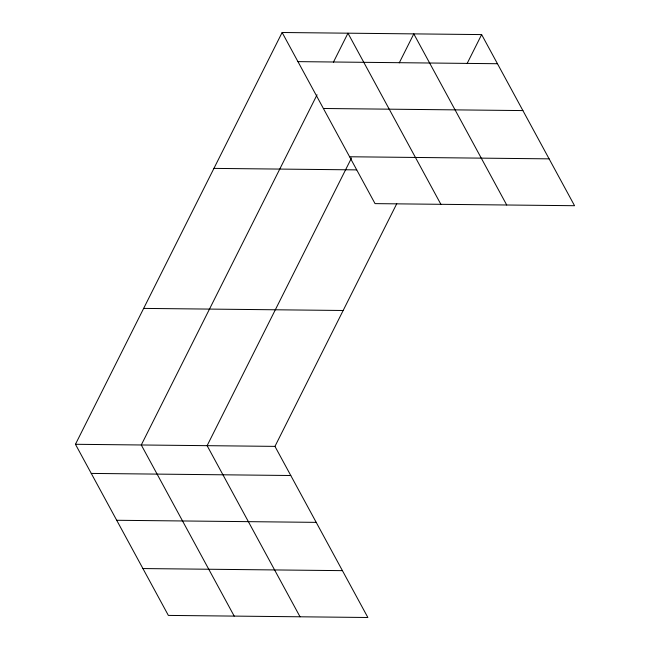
<?xml version="1.0" encoding="UTF-8"?>
<svg xmlns="http://www.w3.org/2000/svg" width="650" height="650" viewBox="0 0 650 650"><rect width="100%" height="100%" fill="white"/><g stroke="black" fill="none" stroke-linecap="round" stroke-linejoin="round"><path stroke-width="0.97" d="M396.768 203.686L274.958 446.379L367.868 617.5L168.358 615.412L75.449 444.291L282.132 32.5L481.642 34.588L574.551 205.709L375.042 203.621L282.132 32.5M317.046 94.794L141.286 444.974L234.195 616.102M333.418 62.181L347.969 33.191L440.879 204.311M351.512 157.991L207.123 445.664L300.04 616.793M399.254 62.871L413.806 33.881L506.716 205.002M467.09 63.578L481.642 34.588M297.944 61.628L497.461 63.724M323.391 108.485L522.901 110.581M349.602 156.764L549.112 158.852M213.923 168.391L356.736 169.886M143.65 308.401L343.168 310.489M75.449 444.291L274.958 446.379M91.268 473.419L290.777 475.507M116.707 520.276L316.217 522.364M142.919 568.555L342.428 570.643"/></g></svg>
